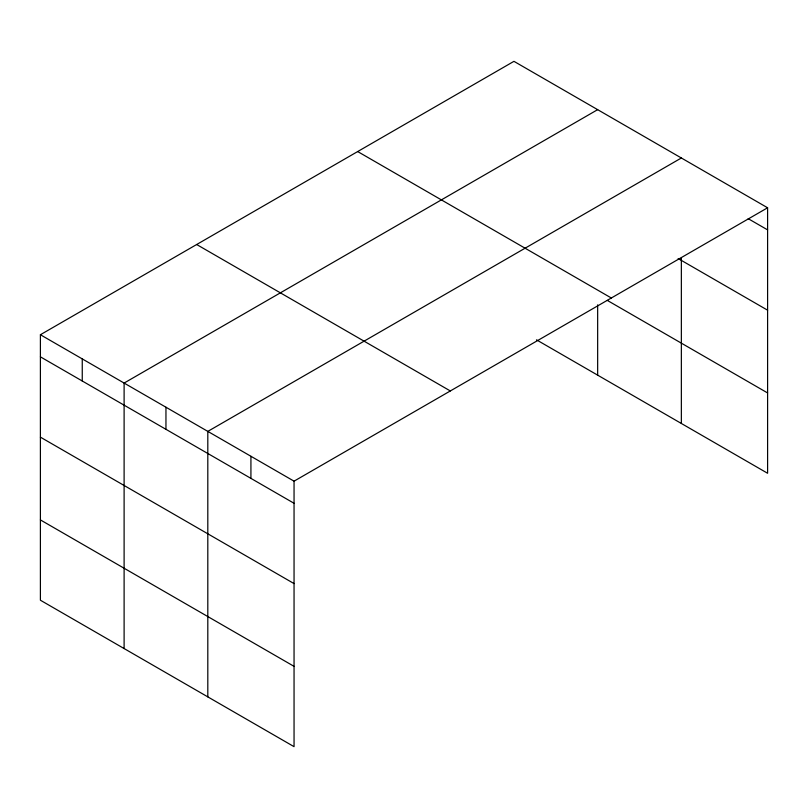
<?xml version="1.0" encoding="UTF-8"?>
<svg xmlns="http://www.w3.org/2000/svg" width="808" height="808" viewBox="0 0 808 808"><rect width="100%" height="100%" fill="white"/><g stroke="black" fill="none" stroke-linecap="round" stroke-linejoin="round"><path stroke-width="1.21" d="M767.6 207.777L513.949 61.337L40.4 334.734L40.4 600.223L294.051 746.663L294.051 481.174L767.6 207.777L767.6 473.266L536.492 339.835M597.657 109.656L124.109 383.063L124.109 648.551M681.356 157.984L207.808 431.391L207.808 696.88M748.198 218.675L767.6 229.876M678.144 258.54L767.6 310.191M357.681 151.561L611.333 298M607.313 300.404L767.6 392.941M196.667 244.511L450.319 390.951M40.4 334.734L294.051 481.174M40.4 356.833L294.051 503.273M40.4 437.148L294.051 583.598M40.4 519.908L294.051 666.347M681.356 257.893L681.356 423.473M597.657 304.869L597.657 375.144M250.924 456.288L250.924 478.376M165.953 407.222L165.953 429.321M82.254 358.904L82.254 380.992"/></g></svg>
